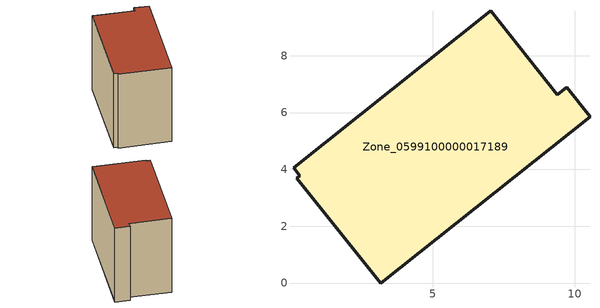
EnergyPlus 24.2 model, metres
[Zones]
Zone_0599100000017189
 floor ground (C_G): 0.32,3.78 0.1,4.07 7.04,9.58 9.4,6.62 9.71,6.89 10.54,5.85 3.17,0 0.23,3.7 z0
 wall outside (C_F): 10.54,5.85 9.71,6.89 9.4,6.62 7.04,9.58 0.1,4.07 0.32,3.78 0.23,3.7 3.17,0 10.54,5.85 z0:7.74
 roof outside (C_R): 0.1,4.07 0.32,3.78 0.23,3.7 3.17,0 10.54,5.85 9.71,6.89 9.4,6.62 7.04,9.58 z7.74
[BUILDING]
Pand.0599100000017189: North Axis=0; Terrain=City; Loads Convergence Tolerance Value=0.04; Temperature Convergence Tolerance Value=0.4; Solar Distribution=FullExterior; Maximum Number of Warmup Days=25; Minimum Number of Warmup Days=1
[Site:Location]
Rotterdam.The.Hague.AP_ZH_NLD Design_Conditions: Latitude=51.96; Longitude=4.45; Time Zone=1; Elevation=-4.5
[SITE:GROUNDTEMPERATURE:BUILDINGSURFACE]
18, 18, 18, 18, 18, 18, 18, 18, 18, 18, 18, 18
[MATERIAL] Thermal Absorptance=0.9; Solar Absorptance=0.7; Visible Absorptance=0.7
Name | Roughness | Thickness | Conductivity | Density | Specific Heat
G.TI.1975-1991 | MediumSmooth | 0.15 | 0.288461 | 540 | 1210
F.TI.1975-1991 | Rough | 0.3 | 0.230769 | 1920 | 840
R.TI.1975-1991 | MediumRough | 0.2 | 0.153846 | 1500 | 1000
[CONSTRUCTION]
C_G: G.TI.1975-1991
C_F: F.TI.1975-1991
C_R: R.TI.1975-1991
[ZONE]
Zone_0599100000017189: Type=1; Multiplier=1; Ceiling Height=Autocalculate; Volume=Autocalculate; Floor Area=autocalculate; Part of Total Floor Area=Yes
[ZONEINFILTRATION:DESIGNFLOWRATE]
Infil_Zone_0599100000017189: Zone or ZoneList or Space or SpaceList=Zone_0599100000017189; Schedule=AlwaysOn; Design Flow Rate Calculation Method=Flow/Area; Flow Rate per Floor Area=0.003; Constant Term Coefficient=1; Temperature Term Coefficient=0; Velocity Term Coefficient=0; Velocity Squared Term Coefficient=0
[HVACTEMPLATE:ZONE:IDEALLOADSAIRSYSTEM]
Zone_0599100000017189: Maximum Heating Supply Air Temperature=50; Minimum Cooling Supply Air Temperature=13; Maximum Heating Supply Air Humidity Ratio=0.0156; Minimum Cooling Supply Air Humidity Ratio=0.0077; Heating Limit=NoLimit; Cooling Limit=NoLimit; Dehumidification Control Type=ConstantSensibleHeatRatio; Cooling Sensible Heat Ratio=0.7; Dehumidification Setpoint=60; Humidification Control Type=None; Humidification Setpoint=30; Outdoor Air Method=None; Outdoor Air Flow Rate per Person=0.00944; Outdoor Air Flow Rate per Zone Floor Area=0; Outdoor Air Flow Rate per Zone=0; Demand Controlled Ventilation Type=None; Outdoor Air Economizer Type=NoEconomizer; Heat Recovery Type=None; Sensible Heat Recovery Effectiveness=0.7; Latent Heat Recovery Effectiveness=0.65
[ZONECONTROL:THERMOSTAT]
ThermostatControl_Zone_0599100000017189: Zone or ZoneList=Zone_0599100000017189; Control Type Schedule=DualSetpointControlType; Control 1=Thermostat_Zone_0599100000017189; Temperature Difference Between Cutout And Setpoint=0
[THERMOSTATSETPOINT:DUALSETPOINT]
Thermostat_Zone_0599100000017189: Heating Setpoint Temperature Schedule=HeatingSetpoint_Zone_0599100000017189; Cooling Setpoint Temperature Schedule=CoolingSetpoint_Zone_0599100000017189
[SCHEDULE:COMPACT]
HeatingSetpoint_Zone_0599100000017189: Through: 12/31, For: AllDays, Until: 24:00, 21
CoolingSetpoint_Zone_0599100000017189: Through: 12/31, For: AllDays, Until: 24:00, 24
DualSetpointControlType: Through: 12/31, For: AllDays, Until: 24:00, 4
AlwaysOn: Through: 12/31, For: AllDays, Until: 24:00, 1
